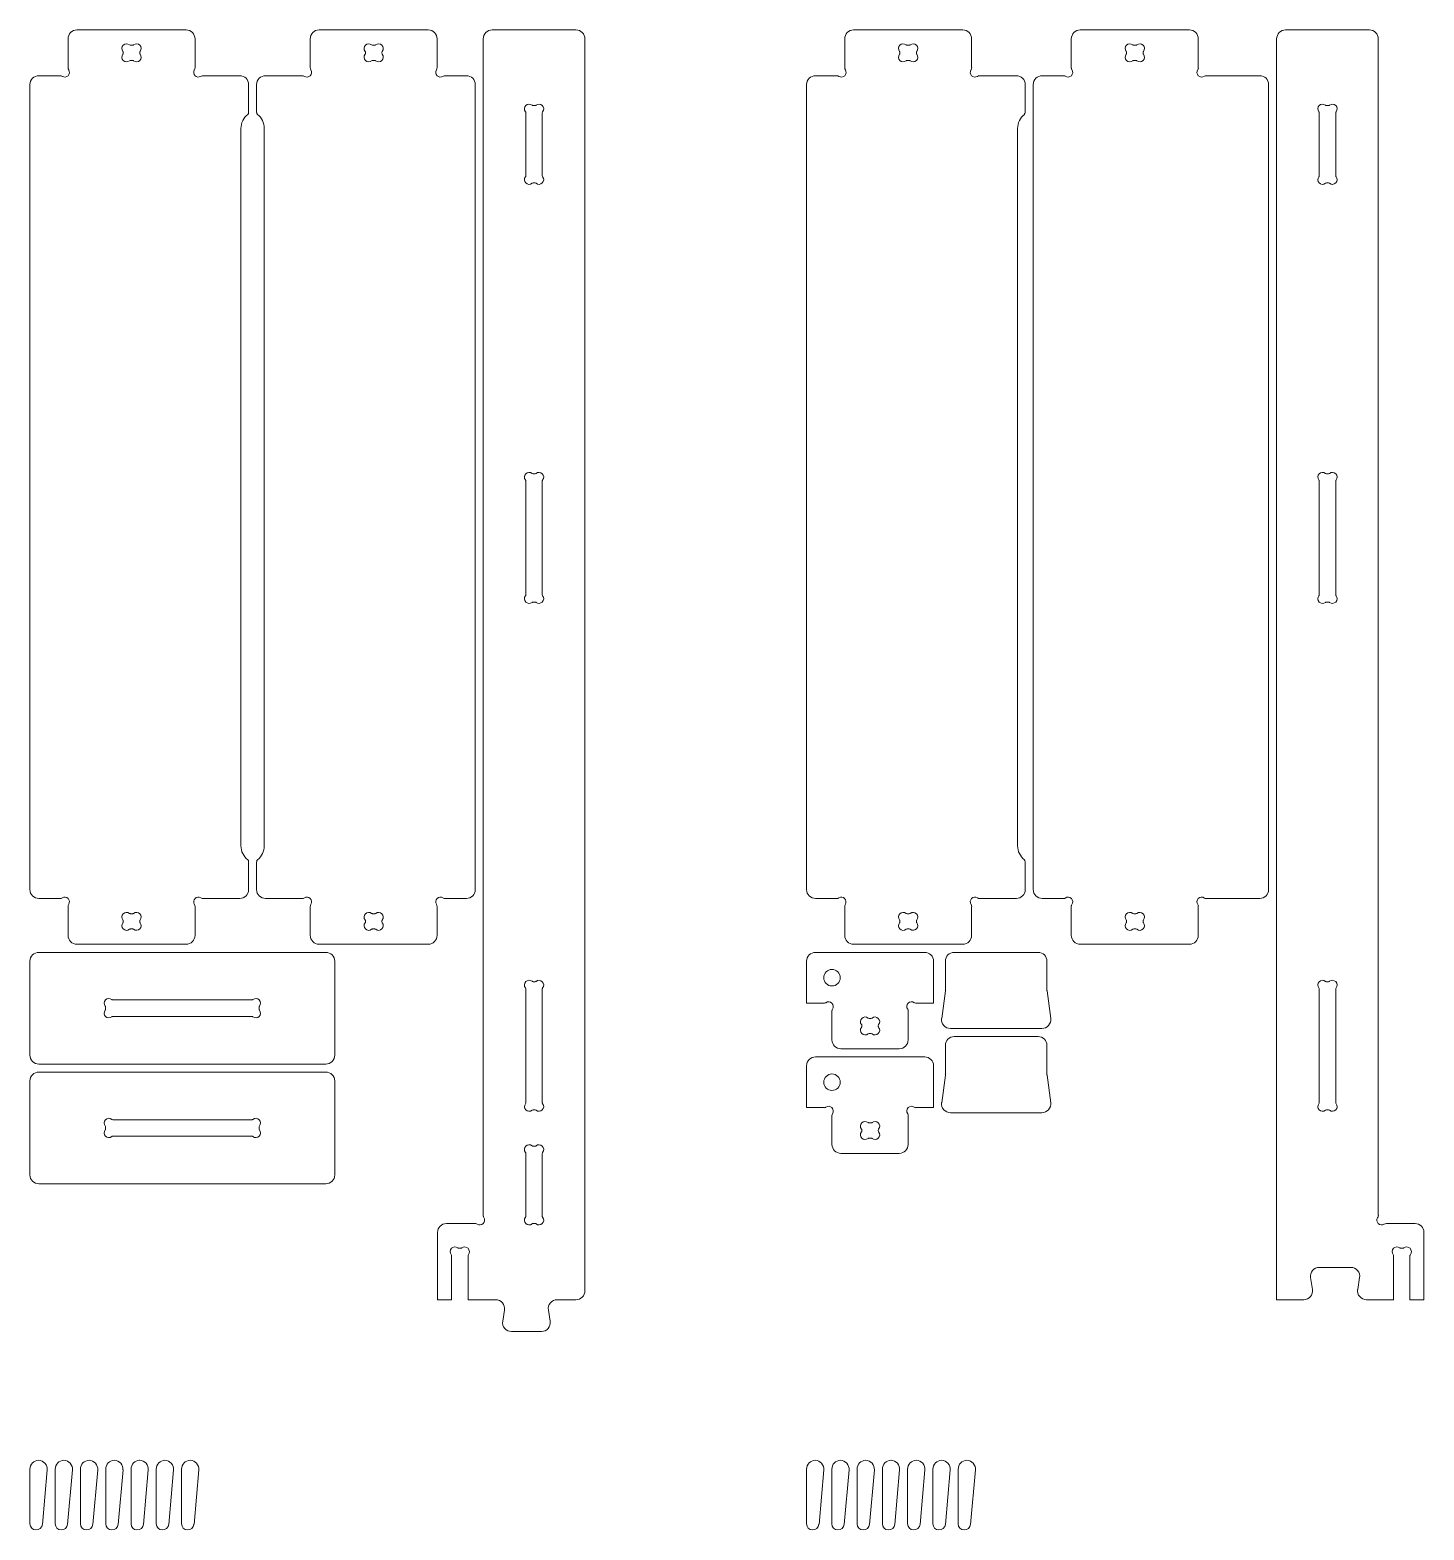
# Model space of a CAD drawing. Header units: millimetres. Extents: x 22 to 2423, y 21 to 1203.
# Drawn here: x 22 to 1120, y 21 to 1203 of the extents above; entities that cross this region are included whole.
import ezdxf

# ---------------------------------------------------------------- set-up
doc = ezdxf.new("R2010")
doc.units = ezdxf.units.MM

msp = doc.modelspace()

# ---------------------------------------------------------------- linework, layer by layer
at = {"color": 7, "linetype": 'Continuous', "lineweight": 15}
for p, q in [((51.7, 1195.6), (51.7, 1173)), ((144.7, 1202.6), (58.7, 1202.6)), ((151.7, 1173), (151.7, 1195.6)), ((242.4, 1173), (242.4, 1195.6)), ((249.4, 1202.6), (335.4, 1202.6)), ((342.4, 1195.6), (342.4, 1173)), ((378.7, 268.4), (378.7, 1195.6)), ((451.7, 1202.6), (385.7, 1202.6)), ((458.7, 209.6), (458.7, 1195.6)), ((663.3, 1195.6), (663.3, 1173)), ((756.3, 1202.6), (670.3, 1202.6)), ((763.3, 1173), (763.3, 1195.6)), ((841.8, 1172.4), (841.8, 1195.6)), ((848.8, 1202.6), (934.8, 1202.6)), ((941.8, 1195.6), (941.8, 1172.4)), ((1003.5, 202.6), (1003.5, 1195.6)), ((1010.5, 1202.6), (1076.5, 1202.6)), ((1083.5, 269), (1083.5, 1195.6)), ((95.2, 1184.9), (95.2, 1184.2)), ((102.6, 1190.6), (100.9, 1190.6)), ((108.2, 1184.2), (108.2, 1184.9)), ((285.9, 1184.2), (285.9, 1184.9)), ((291.5, 1190.6), (293.2, 1190.6)), ((298.9, 1184.9), (298.9, 1184.2)), ((706.8, 1184.9), (706.8, 1184.2)), ((714.2, 1190.6), (712.5, 1190.6)), ((719.8, 1184.2), (719.8, 1184.9)), ((885.3, 1184.2), (885.3, 1184.9)), ((891, 1190.6), (892.7, 1190.6)), ((898.3, 1184.9), (898.3, 1184.2)), ((100.9, 1178.6), (102.6, 1178.6)), ((293.2, 1178.6), (291.5, 1178.6)), ((712.5, 1178.6), (714.2, 1178.6)), ((892.7, 1178.6), (891, 1178.6)), ((21.7, 1159.6), (21.7, 525.6)), ((45.3, 1166.6), (28.7, 1166.6)), ((186.9, 1166.6), (158.2, 1166.6)), ((193.9, 1137.5), (193.9, 1159.6)), ((200.2, 1137.5), (200.2, 1159.6)), ((207.2, 1166.6), (236, 1166.6)), ((348.8, 1166.6), (365.4, 1166.6)), ((372.4, 525.6), (372.4, 1159.6)), ((633.3, 1159.6), (633.3, 525.6)), ((656.9, 1166.6), (640.3, 1166.6)), ((798.5, 1166.6), (769.8, 1166.6)), ((805.5, 1137.5), (805.5, 1159.6)), ((811.8, 1159.6), (811.8, 525.6)), ((818.8, 1166.6), (836, 1166.6)), ((947.7, 1166.6), (990.2, 1166.6)), ((997.2, 525.6), (997.2, 1159.6)), ((412.2, 1087.7), (412.2, 1137.4)), ((417.9, 1143.1), (419.6, 1143.1)), ((425.2, 1137.4), (425.2, 1087.7)), ((1037, 1137.4), (1037, 1087.7)), ((1044.4, 1143.1), (1042.7, 1143.1)), ((1050, 1087.7), (1050, 1137.4)), ((187.9, 560.1), (187.9, 1125.1)), ((206.2, 1125.1), (206.2, 560.1)), ((799.5, 560.1), (799.5, 1125.1)), ((419.6, 1082.1), (417.9, 1082.1)), ((1042.7, 1082.1), (1044.4, 1082.1)), ((417.9, 853.1), (419.6, 853.1)), ((1044.4, 853.1), (1042.7, 853.1)), ((412.2, 757.7), (412.2, 847.4)), ((425.2, 847.4), (425.2, 757.7)), ((1037, 847.4), (1037, 757.7)), ((1050, 757.7), (1050, 847.4)), ((419.6, 752.1), (417.9, 752.1)), ((1042.7, 752.1), (1044.4, 752.1)), ((193.9, 547.6), (193.9, 525.6)), ((200.2, 547.6), (200.2, 525.6)), ((805.5, 547.6), (805.5, 525.6)), ((45.3, 518.6), (28.7, 518.6)), ((51.7, 489.6), (51.7, 512.1)), ((151.7, 512.1), (151.7, 489.6)), ((186.9, 518.6), (158.2, 518.6)), ((207.2, 518.6), (236, 518.6)), ((242.4, 512.1), (242.4, 489.6)), ((342.4, 489.6), (342.4, 512.1)), ((348.8, 518.6), (365.4, 518.6)), ((656.9, 518.6), (640.3, 518.6)), ((663.3, 489.6), (663.3, 512.1)), ((763.3, 512.1), (763.3, 489.6)), ((798.5, 518.6), (769.8, 518.6)), ((818.8, 518.6), (836, 518.6)), ((841.8, 512.7), (841.8, 489.6)), ((941.8, 489.6), (941.8, 512.7)), ((947.7, 518.6), (990.2, 518.6)), ((95.2, 500.2), (95.2, 500.9)), ((100.9, 506.6), (102.6, 506.6)), ((108.2, 500.9), (108.2, 500.2)), ((285.9, 500.9), (285.9, 500.2)), ((293.2, 506.6), (291.5, 506.6)), ((298.9, 500.2), (298.9, 500.9)), ((706.8, 500.2), (706.8, 500.9)), ((712.5, 506.6), (714.2, 506.6)), ((719.8, 500.9), (719.8, 500.2)), ((885.3, 500.9), (885.3, 500.2)), ((892.7, 506.6), (891, 506.6)), ((898.3, 500.2), (898.3, 500.9)), ((102.6, 494.6), (100.9, 494.6)), ((291.5, 494.6), (293.2, 494.6)), ((714.2, 494.6), (712.5, 494.6)), ((891, 494.6), (892.7, 494.6)), ((254.7, 476.2), (28.7, 476.2)), ((144.7, 482.6), (58.7, 482.6)), ((249.4, 482.6), (335.4, 482.6)), ((726.3, 476.2), (640.3, 476.2)), ((756.3, 482.6), (670.3, 482.6)), ((815.6, 476.2), (749.6, 476.2)), ((848.8, 482.6), (934.8, 482.6)), ((21.7, 469.2), (21.7, 395.2)), ((261.7, 395.2), (261.7, 469.2)), ((633.3, 469.2), (633.3, 436.2)), ((733.3, 436.2), (733.3, 469.2)), ((742.6, 469.2), (742.6, 446.7)), ((822.6, 469.2), (822.6, 446.7)), ((417.9, 453.1), (419.6, 453.1)), ((1044.4, 453.1), (1042.7, 453.1)), ((196.6, 438.7), (86.9, 438.7)), ((412.2, 357.7), (412.2, 447.4)), ((425.2, 447.4), (425.2, 357.7)), ((742.6, 445.8), (739.7, 424.1)), ((822.7, 445.8), (825.6, 424.1)), ((1037, 447.4), (1037, 357.7)), ((1050, 357.7), (1050, 447.4)), ((81.2, 433.1), (81.2, 431.4)), ((86.9, 425.7), (196.6, 425.7)), ((202.2, 431.4), (202.2, 433.1)), ((633.3, 436.2), (647.5, 436.2)), ((653.3, 430.3), (653.3, 407.2)), ((713.3, 407.2), (713.3, 430.3)), ((719.2, 436.2), (733.3, 436.2)), ((676.8, 418.6), (676.8, 417.9)), ((684.2, 424.2), (682.5, 424.2)), ((689.8, 417.9), (689.8, 418.6)), ((746.6, 416.2), (818.6, 416.2)), ((682.5, 412.2), (684.2, 412.2)), ((742.6, 402.9), (742.6, 380.3)), ((815.6, 409.9), (749.6, 409.9)), ((822.6, 402.9), (822.6, 380.3)), ((726.3, 393.9), (640.3, 393.9)), ((660.3, 400.2), (706.3, 400.2)), ((28.7, 388.2), (254.7, 388.2)), ((254.7, 381.9), (28.7, 381.9)), ((633.3, 386.9), (633.3, 353.9)), ((733.3, 353.9), (733.3, 386.9)), ((742.6, 379.4), (739.7, 357.8)), ((822.7, 379.4), (825.6, 357.8)), ((21.7, 374.9), (21.7, 300.9)), ((261.7, 300.9), (261.7, 374.9)), ((196.6, 344.4), (86.9, 344.4)), ((419.6, 352.1), (417.9, 352.1)), ((633.3, 353.9), (647.5, 353.9)), ((653.3, 348), (653.3, 324.9)), ((713.3, 324.9), (713.3, 348)), ((719.2, 353.9), (733.3, 353.9)), ((746.6, 349.9), (818.6, 349.9)), ((1042.7, 352.1), (1044.4, 352.1)), ((81.2, 338.7), (81.2, 337)), ((86.9, 331.4), (196.6, 331.4)), ((202.2, 337), (202.2, 338.7)), ((676.8, 336.2), (676.8, 335.5)), ((684.2, 341.9), (682.5, 341.9)), ((689.8, 335.5), (689.8, 336.2)), ((417.9, 323.6), (419.6, 323.6)), ((682.5, 329.9), (684.2, 329.9)), ((412.2, 268.2), (412.2, 317.9)), ((425.2, 317.9), (425.2, 268.2)), ((660.3, 317.9), (706.3, 317.9)), ((28.7, 293.9), (254.7, 293.9)), ((372.9, 262.6), (349.7, 262.6)), ((419.6, 262.6), (417.9, 262.6)), ((1090, 262.6), (1112.5, 262.6)), ((342.7, 255.6), (342.7, 202.6)), ((1119.5, 255.6), (1119.5, 202.6)), ((353.7, 202.6), (353.7, 237.4)), ((359.4, 243.1), (361.1, 243.1)), ((366.7, 237.4), (366.7, 202.6)), ((1095.5, 237.4), (1095.5, 202.6)), ((1102.9, 243.1), (1101.2, 243.1)), ((1108.5, 202.6), (1108.5, 237.4)), ((1037.1, 228.1), (1061.9, 228.1)), ((1031.7, 210.7), (1030.2, 220)), ((1067.3, 210.7), (1068.8, 220)), ((353.7, 202.6), (342.7, 202.6)), ((388.5, 202.6), (366.7, 202.6)), ((451.7, 202.6), (436.9, 202.6)), ((1003.5, 202.6), (1024.8, 202.6)), ((1074.2, 202.6), (1095.5, 202.6)), ((1108.5, 202.6), (1119.5, 202.6)), ((395.4, 194.5), (394, 185.7)), ((430, 194.5), (431.4, 185.7)), ((424.5, 177.6), (400.9, 177.6)), ((21.7, 69.2), (21.7, 26.2)), ((31.5, 25.7), (35.3, 68.6)), ((41.6, 69.2), (41.6, 26.2)), ((51.4, 25.7), (55.2, 68.6)), ((61.5, 69.2), (61.5, 26.2)), ((71.3, 25.7), (75.1, 68.6)), ((81.4, 69.2), (81.4, 26.2)), ((91.2, 25.7), (95, 68.6)), ((101.3, 69.2), (101.3, 26.2)), ((111.1, 25.7), (114.9, 68.6)), ((121.2, 69.2), (121.2, 26.2)), ((131, 25.7), (134.8, 68.6)), ((141.1, 69.2), (141.1, 26.2)), ((150.9, 25.7), (154.7, 68.6)), ((633.3, 69.2), (633.3, 26.2)), ((643.1, 25.7), (646.9, 68.6)), ((653.2, 69.2), (653.2, 26.2)), ((663, 25.7), (666.8, 68.6)), ((673.1, 69.2), (673.1, 26.2)), ((682.9, 25.7), (686.7, 68.6)), ((693, 69.2), (693, 26.2)), ((702.8, 25.7), (706.6, 68.6)), ((712.9, 69.2), (712.9, 26.2)), ((722.7, 25.7), (726.4, 68.6)), ((732.8, 69.2), (732.8, 26.2)), ((742.6, 25.7), (746.3, 68.6)), ((752.7, 69.2), (752.7, 26.2)), ((762.5, 25.7), (766.2, 68.6))]:
    msp.add_line(p, q, dxfattribs=at)
for centre in [(653.3, 456.2), (653.3, 373.9)]:
    msp.add_circle(centre, 6.5, dxfattribs=at)
for centre, radius, start, end in [((58.7, 1195.6), 7, 90, 180), ((144.7, 1195.6), 7, 0, 90), ((249.4, 1195.6), 7, 90, 180), ((335.4, 1195.6), 7, 0, 90), ((385.7, 1195.6), 7, 90, 180), ((451.7, 1195.6), 7, 0, 90), ((670.3, 1195.6), 7, 90, 180), ((756.3, 1195.6), 7, 0, 90), ((848.8, 1195.6), 7, 90, 180), ((934.8, 1195.6), 7, 0, 90), ((1010.5, 1195.6), 7, 90, 180), ((1076.5, 1195.6), 7, 0, 90), ((97.8, 1188), 3.68, 51.1877, 218.8123), ((97.8, 1181.2), 3.68, 141.1877, 308.8123), ((94, 1184.9), 1.2, 0, 38.8123), ((94, 1184.2), 1.2, 321.1877, 0), ((100.9, 1191.8), 1.2, 231.1877, 270), ((102.6, 1191.8), 1.2, 270, 308.8123), ((105.6, 1188), 3.68, 321.1877, 128.8123), ((105.6, 1181.2), 3.68, 231.1877, 38.8123), ((109.4, 1184.9), 1.2, 141.1877, 180), ((109.4, 1184.2), 1.2, 180, 218.8123), ((288.5, 1188), 3.68, 51.1877, 218.8123), ((288.5, 1181.2), 3.68, 141.1877, 308.8123), ((284.7, 1184.9), 1.2, 0, 38.8123), ((284.7, 1184.2), 1.2, 321.1877, 0), ((291.5, 1191.8), 1.2, 231.1877, 270), ((293.2, 1191.8), 1.2, 270, 308.8123), ((296.3, 1188), 3.68, 321.1877, 128.8123), ((296.3, 1181.2), 3.68, 231.1877, 38.8123), ((300.1, 1184.9), 1.2, 141.1877, 180), ((300.1, 1184.2), 1.2, 180, 218.8123), ((709.4, 1188), 3.68, 51.1877, 218.8123), ((709.4, 1181.2), 3.68, 141.1877, 308.8123), ((705.6, 1184.9), 1.2, 0, 38.8123), ((705.6, 1184.2), 1.2, 321.1877, 0), ((712.5, 1191.8), 1.2, 231.1877, 270), ((714.2, 1191.8), 1.2, 270, 308.8123), ((717.2, 1188), 3.68, 321.1877, 128.8123), ((717.2, 1181.2), 3.68, 231.1877, 38.8123), ((721, 1184.9), 1.2, 141.1877, 180), ((721, 1184.2), 1.2, 180, 218.8123), ((887.9, 1188), 3.68, 51.1877, 218.8123), ((887.9, 1181.2), 3.68, 141.1877, 308.8123), ((884.1, 1184.9), 1.2, 0, 38.8123), ((884.1, 1184.2), 1.2, 321.1877, 0), ((891, 1191.8), 1.2, 231.1877, 270), ((892.7, 1191.8), 1.2, 270, 308.8123), ((895.7, 1188), 3.68, 321.1877, 128.8123), ((895.7, 1181.2), 3.68, 231.1877, 38.8123), ((899.5, 1184.9), 1.2, 141.1877, 180), ((899.5, 1184.2), 1.2, 180, 218.8123), ((49.1, 1169.2), 3.68, 238.6003, 31.3997), ((55.4, 1173), 3.68, 180, 211.3997), ((100.9, 1177.4), 1.2, 90, 128.8123), ((102.6, 1177.4), 1.2, 51.1877, 90), ((154.3, 1169.2), 3.68, 148.6003, 301.3997), ((148.1, 1173), 3.68, 328.6003, 0), ((239.8, 1169.2), 3.68, 238.6003, 31.3997), ((246.1, 1173), 3.68, 180, 211.3997), ((291.5, 1177.4), 1.2, 90, 128.8123), ((293.2, 1177.4), 1.2, 51.1877, 90), ((345, 1169.2), 3.68, 148.6003, 301.3997), ((338.7, 1173), 3.68, 328.6003, 0), ((660.7, 1169.2), 3.68, 238.6003, 31.3997), ((667, 1173), 3.68, 180, 211.3997), ((712.5, 1177.4), 1.2, 90, 128.8123), ((714.2, 1177.4), 1.2, 51.1877, 90), ((765.9, 1169.2), 3.68, 148.6003, 301.3997), ((759.7, 1173), 3.68, 328.6003, 0), ((839.2, 1169.2), 3.68, 233.5849, 36.4151), ((843.7, 1172.4), 1.84, 180, 216.4151), ((891, 1177.4), 1.2, 90, 128.8123), ((892.7, 1177.4), 1.2, 51.1877, 90), ((944.4, 1169.2), 3.68, 143.5849, 306.4151), ((940, 1172.4), 1.84, 323.5849, 0), ((28.7, 1159.6), 7, 90, 180), ((45.3, 1162.9), 3.67, 58.6003, 90), ((158.2, 1162.9), 3.67, 90, 121.3997), ((186.9, 1159.6), 7, 0, 90), ((207.2, 1159.6), 7, 90, 180), ((236, 1162.9), 3.67, 58.6003, 90), ((348.8, 1162.9), 3.67, 90, 121.3997), ((365.4, 1159.6), 7, 0, 90), ((640.3, 1159.6), 7, 90, 180), ((656.9, 1162.9), 3.67, 58.6003, 90), ((769.8, 1162.9), 3.67, 90, 121.3997), ((798.5, 1159.6), 7, 0, 90), ((818.8, 1159.6), 7, 90, 180), ((836, 1164.7), 1.84, 53.5849, 90), ((947.7, 1164.7), 1.84, 90, 126.4151), ((990.2, 1159.6), 7, 0, 90), ((201.9, 1125.1), 14, 128.4003, 180), ((192.1, 1137.5), 1.84, 308.4003, 0), ((202.1, 1137.5), 1.84, 180, 231.5997), ((192.2, 1125.1), 14, 0, 51.5997), ((414.8, 1140.5), 3.68, 51.1877, 218.8123), ((411, 1137.4), 1.2, 0, 38.8123), ((417.9, 1144.3), 1.2, 231.1877, 270), ((419.6, 1144.3), 1.2, 270, 308.8123), ((422.6, 1140.5), 3.68, 321.1877, 128.8123), ((426.4, 1137.4), 1.2, 141.1877, 180), ((813.5, 1125.1), 14, 128.4003, 180), ((803.6, 1137.5), 1.84, 308.4003, 0), ((1039.6, 1140.5), 3.68, 51.1877, 218.8123), ((1035.8, 1137.4), 1.2, 0, 38.8123), ((1042.7, 1144.3), 1.2, 231.1877, 270), ((1044.4, 1144.3), 1.2, 270, 308.8123), ((1047.4, 1140.5), 3.68, 321.1877, 128.8123), ((1051.2, 1137.4), 1.2, 141.1877, 180), ((414.8, 1084.7), 3.68, 141.1877, 308.8123), ((411, 1087.7), 1.2, 321.1877, 0), ((422.6, 1084.7), 3.68, 231.1877, 38.8123), ((426.4, 1087.7), 1.2, 180, 218.8123), ((1039.6, 1084.7), 3.68, 141.1877, 308.8123), ((1035.8, 1087.7), 1.2, 321.1877, 0), ((1047.4, 1084.7), 3.68, 231.1877, 38.8123), ((1051.2, 1087.7), 1.2, 180, 218.8123), ((417.9, 1080.9), 1.2, 90, 128.8123), ((419.6, 1080.9), 1.2, 51.1877, 90), ((1042.7, 1080.9), 1.2, 90, 128.8123), ((1044.4, 1080.9), 1.2, 51.1877, 90), ((414.8, 850.5), 3.68, 51.1877, 218.8123), ((417.9, 854.3), 1.2, 231.1877, 270), ((419.6, 854.3), 1.2, 270, 308.8123), ((422.6, 850.5), 3.67, 321.1877, 128.8123), ((1039.6, 850.5), 3.67, 51.1877, 218.8123), ((1042.7, 854.3), 1.2, 231.1877, 270), ((1044.4, 854.3), 1.2, 270, 308.8123), ((1047.4, 850.5), 3.68, 321.1877, 128.8123), ((411, 847.4), 1.2, 0, 38.8123), ((426.4, 847.4), 1.2, 141.1877, 180), ((1035.8, 847.4), 1.2, 0, 38.8123), ((1051.2, 847.4), 1.2, 141.1877, 180), ((414.8, 754.7), 3.68, 141.1877, 308.8123), ((411, 757.7), 1.2, 321.1877, 0), ((422.6, 754.7), 3.68, 231.1877, 38.8123), ((426.4, 757.7), 1.2, 180, 218.8123), ((1039.6, 754.7), 3.68, 141.1877, 308.8123), ((1035.8, 757.7), 1.2, 321.1877, 0), ((1047.4, 754.7), 3.68, 231.1877, 38.8123), ((1051.2, 757.7), 1.2, 180, 218.8123), ((417.9, 750.9), 1.2, 90, 128.8123), ((419.6, 750.9), 1.2, 51.1877, 90), ((1042.7, 750.9), 1.2, 90, 128.8123), ((1044.4, 750.9), 1.2, 51.1877, 90), ((201.9, 560.1), 14, 180, 231.5997), ((192.2, 560.1), 14, 308.4003, 0), ((813.5, 560.1), 14, 180, 231.5997), ((192.1, 547.6), 1.84, 0, 51.5997), ((202.1, 547.6), 1.84, 128.4003, 180), ((803.6, 547.6), 1.84, 0, 51.5997), ((28.7, 525.6), 7, 180, 270), ((186.9, 525.6), 7, 270, 0), ((207.2, 525.6), 7, 180, 270), ((365.4, 525.6), 7, 270, 0), ((640.3, 525.6), 7, 180, 270), ((798.5, 525.6), 7, 270, 0), ((818.8, 525.6), 7, 180, 270), ((990.2, 525.6), 7, 270, 0), ((45.3, 522.2), 3.68, 270, 301.3997), ((49.1, 516), 3.67, 328.6003, 121.3997), ((55.4, 512.1), 3.67, 148.6003, 180), ((154.3, 516), 3.68, 58.6003, 211.3997), ((148.1, 512.1), 3.68, 0, 31.3997), ((158.2, 522.2), 3.68, 238.6003, 270), ((236, 522.2), 3.68, 270, 301.3997), ((239.8, 516), 3.68, 328.6003, 121.3997), ((246.1, 512.1), 3.68, 148.6003, 180), ((345, 516), 3.68, 58.6003, 211.3997), ((338.7, 512.1), 3.67, 0, 31.3997), ((348.8, 522.2), 3.68, 238.6003, 270), ((656.9, 522.2), 3.68, 270, 301.3997), ((660.7, 516), 3.67, 328.6003, 121.3997), ((667, 512.1), 3.68, 148.6003, 180), ((765.9, 516), 3.68, 58.6003, 211.3997), ((759.7, 512.1), 3.67, 0, 31.3997), ((769.8, 522.2), 3.68, 238.6003, 270), ((836, 520.4), 1.84, 270, 306.4151), ((839.2, 516), 3.68, 323.5849, 126.4151), ((843.7, 512.7), 1.84, 143.5849, 180), ((944.4, 516), 3.68, 53.5849, 216.4151), ((940, 512.7), 1.84, 0, 36.4151), ((947.7, 520.4), 1.84, 233.5849, 270), ((97.8, 504), 3.68, 51.1877, 218.8123), ((97.8, 497.2), 3.68, 141.1877, 308.8123), ((94, 500.9), 1.2, 0, 38.8123), ((94, 500.2), 1.2, 321.1877, 0), ((100.9, 507.8), 1.2, 231.1877, 270), ((102.6, 507.8), 1.2, 270, 308.8123), ((105.6, 504), 3.67, 321.1877, 128.8123), ((105.6, 497.2), 3.67, 231.1877, 38.8123), ((109.4, 500.9), 1.2, 141.1877, 180), ((109.4, 500.2), 1.2, 180, 218.8123), ((288.5, 504), 3.68, 51.1877, 218.8123), ((288.5, 497.2), 3.68, 141.1877, 308.8123), ((284.7, 500.9), 1.2, 0, 38.8123), ((284.7, 500.2), 1.2, 321.1877, 0), ((291.5, 507.8), 1.2, 231.1877, 270), ((293.2, 507.8), 1.2, 270, 308.8123), ((296.3, 504), 3.68, 321.1877, 128.8123), ((296.3, 497.2), 3.68, 231.1877, 38.8123), ((300.1, 500.9), 1.2, 141.1877, 180), ((300.1, 500.2), 1.2, 180, 218.8123), ((709.4, 504), 3.67, 51.1877, 218.8123), ((709.4, 497.2), 3.68, 141.1877, 308.8123), ((705.6, 500.9), 1.2, 0, 38.8123), ((705.6, 500.2), 1.2, 321.1877, 0), ((712.5, 507.8), 1.2, 231.1877, 270), ((714.2, 507.8), 1.2, 270, 308.8123), ((717.2, 504), 3.67, 321.1877, 128.8123), ((717.2, 497.2), 3.67, 231.1877, 38.8123), ((721, 500.9), 1.2, 141.1877, 180), ((721, 500.2), 1.2, 180, 218.8123), ((887.9, 504), 3.68, 51.1877, 218.8123), ((887.9, 497.2), 3.68, 141.1877, 308.8123), ((884.1, 500.9), 1.2, 0, 38.8123), ((884.1, 500.2), 1.2, 321.1877, 0), ((891, 507.8), 1.2, 231.1877, 270), ((892.7, 507.8), 1.2, 270, 308.8123), ((895.7, 504), 3.67, 321.1877, 128.8123), ((895.7, 497.2), 3.68, 231.1877, 38.8123), ((899.5, 500.9), 1.2, 141.1877, 180), ((899.5, 500.2), 1.2, 180, 218.8123), ((58.7, 489.6), 7, 180, 270), ((100.9, 493.4), 1.2, 90, 128.8123), ((102.6, 493.4), 1.2, 51.1877, 90), ((144.7, 489.6), 7, 270, 0), ((249.4, 489.6), 7, 180, 270), ((291.5, 493.4), 1.2, 90, 128.8123), ((293.2, 493.4), 1.2, 51.1877, 90), ((335.4, 489.6), 7, 270, 0), ((670.3, 489.6), 7, 180, 270), ((712.5, 493.4), 1.2, 90, 128.8123), ((714.2, 493.4), 1.2, 51.1877, 90), ((756.3, 489.6), 7, 270, 0), ((848.8, 489.6), 7, 180, 270), ((891, 493.4), 1.2, 90, 128.8123), ((892.7, 493.4), 1.2, 51.1877, 90), ((934.8, 489.6), 7, 270, 0), ((28.7, 469.2), 7, 90, 180), ((254.7, 469.2), 7, 0, 90), ((640.3, 469.2), 7, 90, 180), ((726.3, 469.2), 7, 0, 90), ((749.6, 469.2), 7, 90, 180), ((815.6, 469.2), 7, 0, 90), ((414.8, 450.5), 3.68, 51.1877, 218.8123), ((417.9, 454.3), 1.2, 231.1877, 270), ((419.6, 454.3), 1.2, 270, 308.8123), ((422.6, 450.5), 3.67, 321.1877, 128.8123), ((1039.6, 450.5), 3.67, 51.1877, 218.8123), ((1042.7, 454.3), 1.2, 231.1877, 270), ((1044.4, 454.3), 1.2, 270, 308.8123), ((1047.4, 450.5), 3.68, 321.1877, 128.8123), ((83.8, 436.1), 3.68, 51.1877, 218.8123), ((86.9, 439.9), 1.2, 231.1877, 270), ((196.6, 439.9), 1.2, 270, 308.8123), ((199.6, 436.1), 3.68, 321.1877, 128.8123), ((411, 447.4), 1.2, 0, 38.8123), ((426.4, 447.4), 1.2, 141.1877, 180), ((650.7, 433.6), 3.68, 323.5849, 126.4151), ((715.9, 433.6), 3.68, 53.5849, 216.4151), ((735.6, 446.7), 7, 352.4054, 0), ((829.6, 446.7), 7, 180, 187.5946), ((1035.8, 447.4), 1.2, 0, 38.8123), ((1051.2, 447.4), 1.2, 141.1877, 180), ((83.8, 428.3), 3.68, 141.1877, 308.8123), ((80, 433.1), 1.2, 0, 38.8123), ((80, 431.4), 1.2, 321.1877, 0), ((86.9, 424.5), 1.2, 90, 128.8123), ((196.6, 424.5), 1.2, 51.1877, 90), ((199.6, 428.3), 3.68, 231.1877, 38.8123), ((203.4, 433.1), 1.2, 141.1877, 180), ((203.4, 431.4), 1.2, 180, 218.8123), ((647.5, 438.1), 1.84, 270, 306.4151), ((655.2, 430.3), 1.84, 143.5849, 180), ((679.4, 421.6), 3.68, 51.1877, 218.8123), ((687.2, 421.6), 3.68, 321.1877, 128.8123), ((711.5, 430.3), 1.84, 0, 36.4151), ((719.2, 438.1), 1.84, 233.5849, 270), ((679.4, 414.8), 3.68, 141.1877, 308.8123), ((675.6, 418.6), 1.2, 0, 38.8123), ((675.6, 417.9), 1.2, 321.1877, 0), ((682.5, 425.4), 1.2, 231.1877, 270), ((684.2, 425.4), 1.2, 270, 308.8123), ((687.2, 414.8), 3.68, 231.1877, 38.8123), ((691, 418.6), 1.2, 141.1877, 180), ((691, 417.9), 1.2, 180, 218.8123), ((746.6, 423.2), 7, 172.4054, 270), ((818.6, 423.2), 7, 270, 7.5946), ((660.3, 407.2), 7, 180, 270), ((682.5, 411), 1.2, 90, 128.8123), ((684.2, 411), 1.2, 51.1877, 90), ((706.3, 407.2), 7, 270, 0), ((749.6, 402.9), 7, 90, 180), ((815.6, 402.9), 7, 0, 90), ((28.7, 395.2), 7, 180, 270), ((254.7, 395.2), 7, 270, 0), ((640.3, 386.9), 7, 90, 180), ((726.3, 386.9), 7, 0, 90), ((28.7, 374.9), 7, 90, 180), ((254.7, 374.9), 7, 0, 90), ((735.6, 380.3), 7, 352.4054, 0), ((829.6, 380.3), 7, 180, 187.5946), ((414.8, 354.7), 3.67, 141.1877, 308.8123), ((411, 357.7), 1.2, 321.1877, 0), ((422.6, 354.7), 3.68, 231.1877, 38.8123), ((426.4, 357.7), 1.2, 180, 218.8123), ((650.7, 351.3), 3.68, 323.5849, 126.4151), ((715.9, 351.3), 3.68, 53.5849, 216.4151), ((746.6, 356.9), 7, 172.4054, 270), ((818.6, 356.9), 7, 270, 7.5946), ((1039.6, 354.7), 3.68, 141.1877, 308.8123), ((1035.8, 357.7), 1.2, 321.1877, 0), ((1047.4, 354.7), 3.68, 231.1877, 38.8123), ((1051.2, 357.7), 1.2, 180, 218.8123), ((83.8, 341.8), 3.68, 51.1877, 218.8123), ((86.9, 345.6), 1.2, 231.1877, 270), ((196.6, 345.6), 1.2, 270, 308.8123), ((199.6, 341.8), 3.68, 321.1877, 128.8123), ((417.9, 350.9), 1.2, 90, 128.8123), ((419.6, 350.9), 1.2, 51.1877, 90), ((647.5, 355.7), 1.84, 270, 306.4151), ((655.2, 348), 1.84, 143.5849, 180), ((679.4, 339.3), 3.68, 51.1877, 218.8123), ((687.2, 339.3), 3.68, 321.1877, 128.8123), ((711.5, 348), 1.84, 0, 36.4151), ((719.2, 355.7), 1.84, 233.5849, 270), ((1042.7, 350.9), 1.2, 90, 128.8123), ((1044.4, 350.9), 1.2, 51.1877, 90), ((83.8, 334), 3.68, 141.1877, 308.8123), ((80, 338.7), 1.2, 0, 38.8123), ((80, 337), 1.2, 321.1877, 0), ((86.9, 330.2), 1.2, 90, 128.8123), ((196.6, 330.2), 1.2, 51.1877, 90), ((199.6, 334), 3.67, 231.1877, 38.8123), ((203.4, 338.7), 1.2, 141.1877, 180), ((203.4, 337), 1.2, 180, 218.8123), ((679.4, 332.5), 3.68, 141.1877, 308.8123), ((675.6, 336.2), 1.2, 0, 38.8123), ((675.6, 335.5), 1.2, 321.1877, 0), ((682.5, 343.1), 1.2, 231.1877, 270), ((684.2, 343.1), 1.2, 270, 308.8123), ((687.2, 332.5), 3.68, 231.1877, 38.8123), ((691, 336.2), 1.2, 141.1877, 180), ((691, 335.5), 1.2, 180, 218.8123), ((414.8, 321), 3.68, 51.1877, 218.8123), ((417.9, 324.8), 1.2, 231.1877, 270), ((419.6, 324.8), 1.2, 270, 308.8123), ((422.6, 321), 3.68, 321.1877, 128.8123), ((660.3, 324.9), 7, 180, 270), ((682.5, 328.7), 1.2, 90, 128.8123), ((684.2, 328.7), 1.2, 51.1877, 90), ((706.3, 324.9), 7, 270, 0), ((411, 317.9), 1.2, 0, 38.8123), ((426.4, 317.9), 1.2, 141.1877, 180), ((28.7, 300.9), 7, 180, 270), ((254.7, 300.9), 7, 270, 0), ((349.7, 255.6), 7, 90, 180), ((372.9, 260.7), 1.84, 53.5849, 90), ((376.1, 265.2), 3.68, 233.5849, 36.4151), ((380.6, 268.4), 1.84, 180, 216.4151), ((414.8, 265.2), 3.68, 141.1877, 308.8123), ((411, 268.2), 1.2, 321.1877, 0), ((417.9, 261.4), 1.2, 90, 128.8123), ((419.6, 261.4), 1.2, 51.1877, 90), ((422.6, 265.2), 3.68, 231.1877, 38.8123), ((426.4, 268.2), 1.2, 180, 218.8123), ((1086.1, 265.2), 3.68, 148.6003, 301.3997), ((1079.9, 269), 3.67, 328.6003, 0), ((1090, 258.9), 3.67, 90, 121.3997), ((1112.5, 255.6), 7, 0, 90), ((356.3, 240.5), 3.68, 51.1877, 218.8123), ((352.5, 237.4), 1.2, 0, 38.8123), ((359.4, 244.3), 1.2, 231.1877, 270), ((361.1, 244.3), 1.2, 270, 308.8123), ((364.1, 240.5), 3.67, 321.1877, 128.8123), ((367.9, 237.4), 1.2, 141.1877, 180), ((1098.1, 240.5), 3.68, 51.1877, 218.8123), ((1094.3, 237.4), 1.2, 0, 38.8123), ((1101.2, 244.3), 1.2, 231.1877, 270), ((1102.9, 244.3), 1.2, 270, 308.8123), ((1105.9, 240.5), 3.68, 321.1877, 128.8123), ((1109.7, 237.4), 1.2, 141.1877, 180), ((1037.1, 221.1), 7, 90, 189.0903), ((1061.9, 221.1), 7, 350.9097, 90), ((388.5, 195.6), 7, 350.9097, 90), ((436.9, 195.6), 7, 90, 189.0903), ((451.7, 209.6), 7, 270, 0), ((1024.8, 209.6), 7, 270, 9.0903), ((1074.2, 209.6), 7, 170.9097, 270), ((400.9, 184.6), 7, 170.9097, 270), ((424.5, 184.6), 7, 270, 9.0903), ((28.7, 69.2), 7, 91.8499, 180), ((28.3, 69.2), 7, 355, 88.1501), ((48.6, 69.2), 7, 91.8499, 180), ((48.2, 69.2), 7, 355, 88.1501), ((68.5, 69.2), 7, 91.8499, 180), ((68.1, 69.2), 7, 355, 88.1501), ((88.4, 69.2), 7, 91.8499, 180), ((88, 69.2), 7, 355, 88.1501), ((108.3, 69.2), 7, 91.8499, 180), ((107.9, 69.2), 7, 355, 88.1501), ((128.2, 69.2), 7, 91.8499, 180), ((127.8, 69.2), 7, 355, 88.1501), ((148.1, 69.2), 7, 91.8499, 180), ((147.7, 69.2), 7, 355, 88.1501), ((640.3, 69.2), 7, 91.8499, 180), ((639.9, 69.2), 7, 355, 88.1501), ((660.2, 69.2), 7, 91.8499, 180), ((659.8, 69.2), 7, 355, 88.1501), ((680.1, 69.2), 7, 91.8499, 180), ((679.7, 69.2), 7, 355, 88.1501), ((700, 69.2), 7, 91.8499, 180), ((699.6, 69.2), 7, 355, 88.1501), ((719.9, 69.2), 7, 91.8499, 180), ((719.5, 69.2), 7, 355, 88.1501), ((739.8, 69.2), 7, 91.8499, 180), ((739.4, 69.2), 7, 355, 88.1501), ((759.7, 69.2), 7, 91.8499, 180), ((759.3, 69.2), 7, 355, 88.1501), ((26.6, 26.2), 4.9, 180, 355), ((46.5, 26.2), 4.9, 180, 355), ((66.4, 26.2), 4.9, 180, 355), ((86.3, 26.2), 4.9, 180, 355), ((106.2, 26.2), 4.9, 180, 355), ((126.1, 26.2), 4.9, 180, 355), ((146, 26.2), 4.9, 180, 355), ((638.2, 26.2), 4.9, 180, 355), ((658.1, 26.2), 4.9, 180, 355), ((678, 26.2), 4.9, 180, 355), ((697.9, 26.2), 4.9, 180, 355), ((717.8, 26.2), 4.9, 180, 355), ((737.7, 26.2), 4.9, 180, 355), ((757.6, 26.2), 4.9, 180, 355)]:
    msp.add_arc(centre, radius, start, end, dxfattribs=at)

doc.saveas('drawing.dxf')
